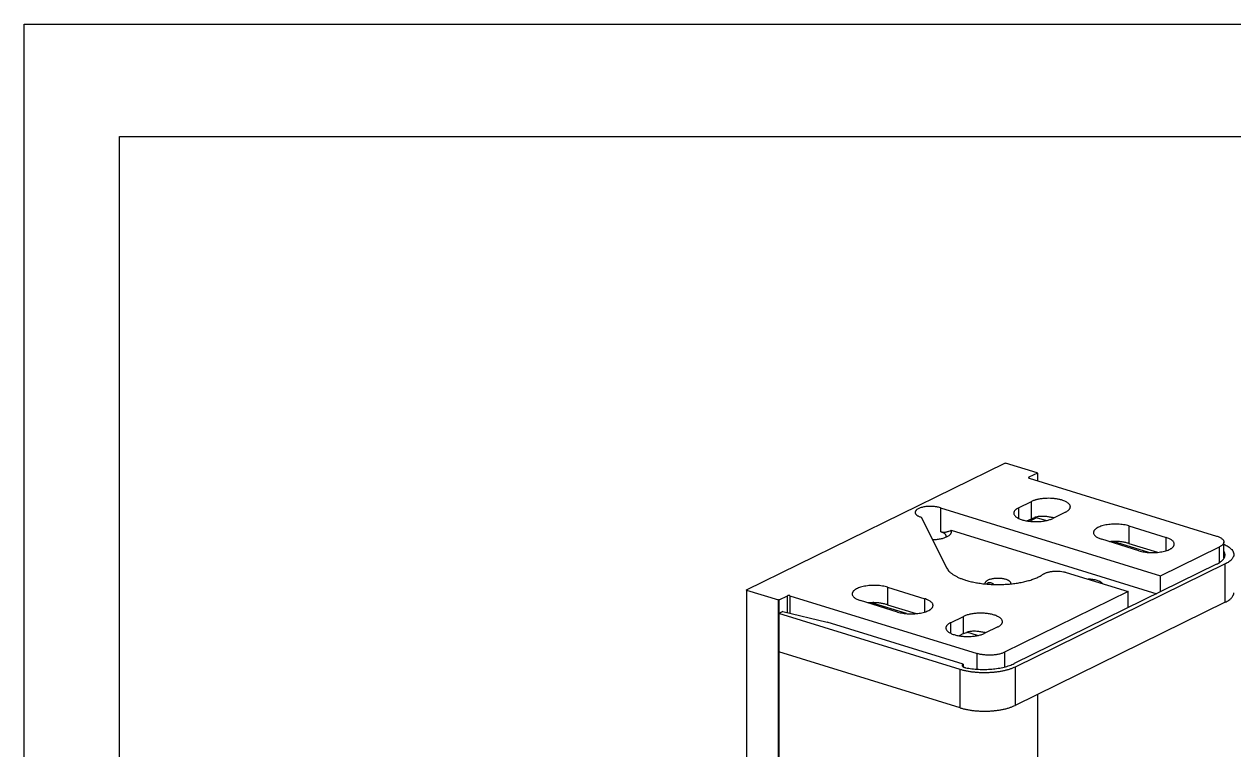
# Model space of a CAD drawing. Header units: inches. Extents: x 0 to 22, y 0 to 17.
# Drawn here: x 0 to 5.81, y 13.51 to 17 of the extents above; entities that cross this region are included whole.
import ezdxf

# ---------------------------------------------------------------- set-up
doc = ezdxf.new("R2010")
doc.units = ezdxf.units.IN
doc.header["$LTSCALE"] = 1.21
doc.header["$MEASUREMENT"] = 0
doc.layers.get('0').update_dxf_attribs({"linetype": 'CONTINUOUS'})

msp = doc.modelspace()

# ---------------------------------------------------------------- linework, layer by layer
at = {"color": 7}
for p, q in [((0, 0), (0, 17)), ((0, 17), (22, 17)), ((0.4584, 0.4285), (0.4584, 16.46)), ((0.4584, 16.46), (21.046, 16.46)), ((3.469, 14.283), (4.7097, 14.8919)), ((4.7097, 14.8919), (4.7125, 14.892)), ((4.866, 14.8446), (4.7125, 14.892)), ((4.8252, 14.8202), (4.8273, 14.8193)), ((4.8664, 14.8435), (4.826, 14.8237)), ((4.8273, 14.8193), (5.7265, 14.5414)), ((4.866, 14.8446), (4.8664, 14.8435)), ((4.8664, 14.8435), (4.8664, 14.8072)), ((4.7759, 14.6769), (4.8374, 14.7071)), ((4.4008, 14.6777), (5.4583, 14.3509)), ((5.0019, 14.6563), (4.9404, 14.6261)), ((4.3075, 14.6319), (4.4316, 14.3871)), ((4.8165, 14.614), (4.8374, 14.6243)), ((4.8629, 14.6289), (4.8295, 14.6126)), ((4.8374, 14.6243), (4.8444, 14.6273)), ((4.8444, 14.6273), (4.8521, 14.6301)), ((4.849, 14.629), (4.849, 14.6221)), ((4.9062, 14.6156), (4.8557, 14.6312)), ((5.3061, 14.5899), (5.4843, 14.5348)), ((4.4526, 14.5695), (5.4394, 14.2646)), ((5.3538, 14.4708), (5.1756, 14.5259)), ((5.4009, 14.4627), (5.2303, 14.5154)), ((5.3061, 14.5056), (5.4429, 14.4633)), ((5.4583, 14.3509), (5.7417, 14.49)), ((5.7621, 14.4346), (5.7621, 14.5127)), ((5.7269, 14.4057), (4.7547, 13.9286)), ((5.7691, 14.4076), (4.7596, 13.9122)), ((5.0047, 14.3668), (5.3029, 14.2746)), ((5.4583, 14.2739), (5.4583, 14.3509)), ((4.1471, 14.2956), (4.3254, 14.2405)), ((4.6143, 14.3138), (4.6145, 14.3119)), ((3.469, 14.283), (3.469, 12.2095)), ((3.4693, 14.282), (3.469, 14.283)), ((3.4693, 14.282), (3.4693, 12.2096)), ((3.4693, 14.282), (3.6228, 14.2345)), ((3.6256, 14.2346), (3.6228, 14.2345)), ((3.6228, 12.1621), (3.6228, 14.2345)), ((3.6256, 14.2346), (3.666, 14.2545)), ((3.6256, 14.1695), (3.6256, 14.2346)), ((3.6773, 14.255), (4.5765, 13.9771)), ((5.3029, 14.2746), (4.7086, 13.983)), ((5.3029, 14.1976), (5.3029, 14.2746)), ((3.643, 14.1787), (3.6244, 14.1695)), ((3.643, 14.1787), (3.8575, 14.1273)), ((4.1948, 14.1764), (4.0166, 14.2315)), ((4.2382, 14.1687), (4.0692, 14.221)), ((4.1471, 14.2111), (4.2836, 14.169)), ((5.7691, 14.2234), (4.7596, 13.728)), ((3.6244, 14.1695), (3.6244, 13.9853)), ((4.4954, 13.9004), (3.6244, 14.1695)), ((4.5092, 13.9259), (3.8575, 14.1273)), ((4.4496, 14.1253), (4.5112, 14.1555)), ((4.5112, 14.0726), (4.4903, 14.0623)), ((4.5785, 14.0636), (4.5281, 14.0791)), ((4.6757, 14.1047), (4.6141, 14.0745)), ((4.4954, 13.7162), (3.6244, 13.9853)), ((3.6256, 12.1622), (3.6256, 13.9853)), ((4.5092, 13.9259), (4.5092, 13.9136)), ((4.8664, 13.7804), (4.8664, 13.2858))]:
    msp.add_line(p, q, dxfattribs=at)
at = {"color": 8}
for p, q in [((4.826, 14.8237), (4.826, 14.8199)), ((4.8374, 14.6243), (4.8374, 14.7071)), ((4.4008, 14.6777), (4.4008, 14.5625)), ((4.7759, 14.6769), (4.7759, 14.6263)), ((5.3061, 14.5899), (5.3061, 14.5056)), ((5.4843, 14.471), (5.4843, 14.5348)), ((5.7417, 14.4147), (5.7417, 14.49)), ((5.7691, 14.2234), (5.7691, 14.4076)), ((4.1471, 14.2956), (4.1471, 14.2111)), ((3.666, 14.1732), (3.666, 14.2545)), ((3.6773, 14.255), (3.6773, 14.1705)), ((4.3254, 14.1767), (4.3254, 14.2405)), ((4.4496, 14.1253), (4.4496, 14.0747)), ((4.5112, 14.0726), (4.5112, 14.1555)), ((4.5765, 13.9023), (4.5765, 13.9771)), ((4.7086, 13.983), (4.7086, 13.9128)), ((4.4954, 13.7162), (4.4954, 13.9004)), ((4.7596, 13.9122), (4.7596, 13.728))]:
    msp.add_line(p, q, dxfattribs=at)
at = {"color": 7}
for centre, radius, start, end in [((4.8986, 14.571), 0.1494, 106.08319, 108.37364), ((4.8994, 14.4857), 0.152, 104.84813, 108.13337), ((4.8568, 14.2476), 0.3912, 77.52809, 78.20352), ((4.8502, 14.2178), 0.4216, 76.96054, 77.52515), ((4.4174, 14.5397), 0.0118, 346.9311, 357.25391), ((4.4177, 14.5397), 0.0114, 357.32687, 359.98807), ((5.2406, 14.2538), 0.2621, 90.55281, 96.11583), ((4.6366, 14.298), 0.0193, 130.57538, 135.89281), ((4.7296, 14.3138), 0.00968, 348.42459, 359.90516), ((4.0816, 13.9603), 0.2612, 91.0468, 96.07978), ((4.5276, 13.6887), 0.3984, 77.34311, 78.08215), ((4.5208, 13.6584), 0.4295, 76.86501, 77.34202)]:
    msp.add_arc(centre, radius, start, end, dxfattribs=at)
for points, knots in [([(4.826, 14.8237), (4.8257, 14.8235), (4.8252, 14.8233), (4.8247, 14.8228), (4.8243, 14.8223), (4.8242, 14.8219), (4.8242, 14.8217)], [0, 0, 0, 0, 0.314988, 0.581816, 0.80462, 1, 1, 1, 1]), ([(4.8242, 14.8217), (4.8242, 14.8216), (4.8243, 14.8213), (4.8245, 14.8209), (4.8248, 14.8206), (4.8251, 14.8203), (4.8252, 14.8202)], [0, 0, 0, 0, 0.211997, 0.441507, 0.70157, 1, 1, 1, 1]), ([(4.8515, 14.7128), (4.849, 14.712), (4.8443, 14.7103), (4.8396, 14.7082), (4.8374, 14.7071)], [0, 0, 0, 0, 0.518681, 1, 1, 1, 1]), ([(4.985, 14.7138), (4.9827, 14.7145), (4.9779, 14.7158), (4.968, 14.7182), (4.9548, 14.7205), (4.9384, 14.7221), (4.9214, 14.7228), (4.9044, 14.7224), (4.8878, 14.7209), (4.8721, 14.7184), (4.862, 14.716), (4.8572, 14.7146)], [0, 0, 0, 0, 0.05569, 0.113955, 0.236745, 0.365571, 0.497683, 0.630121, 0.75987, 0.884025, 1, 1, 1, 1]), ([(5.0247, 14.6817), (5.0247, 14.6825), (5.0246, 14.684), (5.0239, 14.6872), (5.0221, 14.6911), (5.0187, 14.6956), (5.0141, 14.6998), (5.0084, 14.7038), (5.0015, 14.7075), (4.9936, 14.7109), (4.9879, 14.7128), (4.985, 14.7138)], [0, 0, 0, 0, 0.042654, 0.08605, 0.177616, 0.279386, 0.394245, 0.523693, 0.668231, 0.827449, 1, 1, 1, 1]), ([(4.4008, 14.6777), (4.3979, 14.6785), (4.3919, 14.6801), (4.3826, 14.6819), (4.3726, 14.6832), (4.3624, 14.6839), (4.3519, 14.6841), (4.3415, 14.6837), (4.3314, 14.6827), (4.3217, 14.6812), (4.3126, 14.6792), (4.3043, 14.6767), (4.297, 14.6739), (4.2908, 14.6706), (4.2865, 14.6675), (4.2837, 14.6649), (4.2821, 14.6629), (4.2808, 14.6609), (4.2798, 14.6589), (4.2793, 14.6569), (4.2792, 14.6555), (4.2792, 14.6548)], [0, 0, 0, 0, 0.067323, 0.1394, 0.214957, 0.29278, 0.371645, 0.450242, 0.527253, 0.601433, 0.671604, 0.736742, 0.795971, 0.848714, 0.894717, 0.915292, 0.934365, 0.952096, 0.968725, 0.984569, 1, 1, 1, 1]), ([(4.2792, 14.6548), (4.2792, 14.6542), (4.2792, 14.6531), (4.2797, 14.6509), (4.281, 14.6481), (4.2834, 14.6449), (4.2867, 14.6419), (4.2908, 14.639), (4.2957, 14.6364), (4.3014, 14.634), (4.3054, 14.6326), (4.3075, 14.6319)], [0, 0, 0, 0, 0.042652, 0.086053, 0.177612, 0.279356, 0.39422, 0.523686, 0.668294, 0.827519, 1, 1, 1, 1]), ([(4.7759, 14.6769), (4.7742, 14.6761), (4.7708, 14.6743), (4.7663, 14.6714), (4.7623, 14.6683), (4.759, 14.6652), (4.7564, 14.6619), (4.7546, 14.6585), (4.7534, 14.655), (4.7532, 14.6527), (4.7532, 14.6515)], [0, 0, 0, 0, 0.163727, 0.315239, 0.45438, 0.581398, 0.697356, 0.804008, 0.903819, 1, 1, 1, 1]), ([(4.7532, 14.6515), (4.7532, 14.6508), (4.7533, 14.6492), (4.754, 14.6461), (4.7557, 14.6421), (4.7591, 14.6377), (4.7637, 14.6335), (4.7695, 14.6295), (4.7764, 14.6258), (4.7843, 14.6224), (4.7899, 14.6204), (4.7929, 14.6195)], [0, 0, 0, 0, 0.042654, 0.08605, 0.177616, 0.279386, 0.394245, 0.523693, 0.668231, 0.827449, 1, 1, 1, 1]), ([(5.0019, 14.6563), (5.0037, 14.6572), (5.007, 14.6589), (5.0116, 14.6619), (5.0156, 14.6649), (5.0188, 14.6681), (5.0214, 14.6714), (5.0233, 14.6748), (5.0244, 14.6782), (5.0247, 14.6806), (5.0247, 14.6817)], [0, 0, 0, 0, 0.163727, 0.315239, 0.45438, 0.581398, 0.697356, 0.804008, 0.903819, 1, 1, 1, 1]), ([(4.7929, 14.6195), (4.7957, 14.6186), (4.8014, 14.6171), (4.8135, 14.6143), (4.8296, 14.6119), (4.8497, 14.6105), (4.87, 14.6106), (4.89, 14.6123), (4.9059, 14.6149), (4.9178, 14.6178), (4.926, 14.6202), (4.9335, 14.6229), (4.9382, 14.625), (4.9404, 14.6261)], [0, 0, 0, 0, 0.057747, 0.118596, 0.247423, 0.382375, 0.519212, 0.65345, 0.780759, 0.840624, 0.897385, 0.950636, 1, 1, 1, 1]), ([(4.8729, 14.635), (4.8718, 14.6349), (4.8676, 14.6343), (4.8635, 14.6334), (4.8604, 14.6326)], [0, 0, 0, 0, 0.255371, 1, 1, 1, 1]), ([(4.9368, 14.6305), (4.9314, 14.6316), (4.9206, 14.6336), (4.907, 14.6353), (4.8962, 14.636), (4.8857, 14.6362), (4.8779, 14.6357), (4.8729, 14.635)], [0, 0, 0, 0, 0.257402, 0.512769, 0.638242, 0.761553, 1, 1, 1, 1]), ([(5.3061, 14.5899), (5.3021, 14.5911), (5.2937, 14.5934), (5.2806, 14.5959), (5.2667, 14.5976), (5.2523, 14.5987), (5.2377, 14.5989), (5.2232, 14.5983), (5.209, 14.597), (5.1954, 14.5949), (5.1827, 14.5921), (5.1711, 14.5886), (5.1609, 14.5846), (5.1534, 14.5807), (5.1483, 14.5772), (5.145, 14.5747), (5.1422, 14.572), (5.1399, 14.5693), (5.1381, 14.5665), (5.1368, 14.5637), (5.136, 14.5608), (5.1358, 14.5588), (5.1358, 14.5579)], [0, 0, 0, 0, 0.067338, 0.139401, 0.214941, 0.292765, 0.371638, 0.450231, 0.527241, 0.601415, 0.671589, 0.736715, 0.795949, 0.84868, 0.872538, 0.894727, 0.915297, 0.934364, 0.952097, 0.968729, 0.98457, 1, 1, 1, 1]), ([(4.3622, 14.5239), (4.3689, 14.5241), (4.382, 14.525), (4.398, 14.5275), (4.4099, 14.5303), (4.4181, 14.5326), (4.4256, 14.5353), (4.4303, 14.5374), (4.4325, 14.5385)], [0, 0, 0, 0, 0.278994, 0.544242, 0.668955, 0.787085, 0.897719, 1, 1, 1, 1]), ([(4.4008, 14.5625), (4.4031, 14.5618), (4.4077, 14.5607), (4.4146, 14.56), (4.4214, 14.5602), (4.428, 14.5611), (4.4344, 14.5626), (4.4427, 14.5652), (4.4487, 14.5677), (4.4526, 14.5695)], [0, 0, 0, 0, 0.134588, 0.264431, 0.390667, 0.514466, 0.636768, 0.758223, 1, 1, 1, 1]), ([(4.4287, 14.543), (4.4284, 14.544), (4.4275, 14.546), (4.4255, 14.5487), (4.4229, 14.5514), (4.4196, 14.554), (4.4157, 14.5564), (4.4112, 14.5587), (4.4062, 14.5607), (4.4026, 14.562), (4.4008, 14.5625)], [0, 0, 0, 0, 0.087232, 0.182657, 0.288559, 0.406316, 0.536541, 0.679358, 0.834196, 1, 1, 1, 1]), ([(4.4291, 14.5397), (4.4291, 14.5402), (4.4291, 14.5413), (4.4288, 14.5424), (4.4287, 14.543)], [0, 0, 0, 0, 0.495531, 1, 1, 1, 1]), ([(4.4325, 14.5385), (4.4348, 14.5396), (4.439, 14.5419), (4.443, 14.5447), (4.4448, 14.5462)], [0, 0, 0, 0, 0.528386, 1, 1, 1, 1]), ([(4.4448, 14.5462), (4.4458, 14.5471), (4.4477, 14.5488), (4.4502, 14.5517), (4.4521, 14.5546), (4.4534, 14.5576), (4.4541, 14.5606), (4.4542, 14.5636), (4.4537, 14.5667), (4.453, 14.5686), (4.4526, 14.5695)], [0, 0, 0, 0, 0.152135, 0.292075, 0.421264, 0.541814, 0.656526, 0.768772, 0.882138, 1, 1, 1, 1]), ([(5.1358, 14.5579), (5.1358, 14.5571), (5.136, 14.5556), (5.1366, 14.5524), (5.1384, 14.5485), (5.1418, 14.544), (5.1464, 14.5398), (5.1522, 14.5358), (5.1591, 14.5321), (5.1669, 14.5287), (5.1726, 14.5268), (5.1756, 14.5259)], [0, 0, 0, 0, 0.042651, 0.086045, 0.177612, 0.279381, 0.394244, 0.523697, 0.668239, 0.827455, 1, 1, 1, 1]), ([(5.524, 14.5028), (5.524, 14.5036), (5.5239, 14.5051), (5.5232, 14.5083), (5.5215, 14.5122), (5.5181, 14.5166), (5.5135, 14.5209), (5.5077, 14.5249), (5.5008, 14.5286), (5.4929, 14.532), (5.4873, 14.5339), (5.4843, 14.5348)], [0, 0, 0, 0, 0.042651, 0.086045, 0.177612, 0.279381, 0.394244, 0.523697, 0.668239, 0.827455, 1, 1, 1, 1]), ([(5.7265, 14.5414), (5.7292, 14.5406), (5.7342, 14.5388), (5.7413, 14.5358), (5.7475, 14.5325), (5.7526, 14.5289), (5.7568, 14.5251), (5.7598, 14.5211), (5.7614, 14.5176), (5.762, 14.5148), (5.7621, 14.5134), (5.7621, 14.5127)], [0, 0, 0, 0, 0.172551, 0.331769, 0.476307, 0.605755, 0.720614, 0.822384, 0.91395, 0.957346, 1, 1, 1, 1]), ([(5.3061, 14.5056), (5.3011, 14.5072), (5.2905, 14.51), (5.2739, 14.5133), (5.2563, 14.5154), (5.2442, 14.5159), (5.2381, 14.5159)], [0, 0, 0, 0, 0.228729, 0.476227, 0.735614, 1, 1, 1, 1]), ([(5.3538, 14.4708), (5.3578, 14.4695), (5.3661, 14.4673), (5.3793, 14.4648), (5.3931, 14.463), (5.4075, 14.462), (5.4221, 14.4618), (5.4367, 14.4624), (5.4509, 14.4637), (5.4645, 14.4658), (5.4772, 14.4686), (5.4888, 14.4721), (5.499, 14.4761), (5.5065, 14.48), (5.5116, 14.4834), (5.5149, 14.486), (5.5177, 14.4887), (5.52, 14.4914), (5.5218, 14.4942), (5.5231, 14.497), (5.5239, 14.4999), (5.524, 14.5019), (5.524, 14.5028)], [0, 0, 0, 0, 0.067338, 0.139401, 0.214941, 0.292765, 0.371638, 0.450231, 0.527241, 0.601415, 0.671589, 0.736715, 0.795949, 0.84868, 0.872538, 0.894727, 0.915297, 0.934364, 0.952097, 0.968729, 0.98457, 1, 1, 1, 1]), ([(5.7621, 14.5127), (5.7621, 14.5117), (5.7619, 14.5096), (5.7608, 14.5065), (5.7591, 14.5035), (5.7568, 14.5005), (5.7539, 14.4977), (5.7504, 14.4949), (5.7463, 14.4923), (5.7433, 14.4907), (5.7417, 14.49)], [0, 0, 0, 0, 0.096181, 0.195992, 0.302644, 0.418602, 0.54562, 0.684761, 0.836273, 1, 1, 1, 1]), ([(5.7624, 14.5017), (5.766, 14.5001), (5.7729, 14.4968), (5.7824, 14.4913), (5.7894, 14.4864), (5.7943, 14.4823), (5.7985, 14.4783), (5.8029, 14.4731), (5.8063, 14.4676), (5.8081, 14.4631), (5.8091, 14.4598), (5.8097, 14.4565), (5.8098, 14.4542), (5.8098, 14.4531)], [0, 0, 0, 0, 0.166646, 0.320166, 0.460483, 0.525807, 0.588005, 0.703508, 0.80873, 0.858333, 0.906425, 0.953477, 1, 1, 1, 1]), ([(5.7677, 14.4512), (5.7677, 14.4526), (5.7675, 14.4554), (5.7666, 14.4595), (5.7651, 14.4636), (5.7637, 14.4662), (5.7629, 14.4675)], [0, 0, 0, 0, 0.239967, 0.484089, 0.736292, 1, 1, 1, 1]), ([(5.7269, 14.4057), (5.7301, 14.4073), (5.736, 14.4104), (5.7442, 14.4156), (5.7513, 14.4211), (5.7572, 14.4268), (5.7618, 14.4327), (5.7646, 14.4379), (5.7662, 14.442), (5.767, 14.4451), (5.7675, 14.4481), (5.7677, 14.4502), (5.7677, 14.4512)], [0, 0, 0, 0, 0.163836, 0.315323, 0.454297, 0.581207, 0.697129, 0.803771, 0.854409, 0.903709, 0.952088, 1, 1, 1, 1]), ([(5.8098, 14.4531), (5.8098, 14.4521), (5.8097, 14.45), (5.8092, 14.4469), (5.8084, 14.4439), (5.8068, 14.4397), (5.8039, 14.4346), (5.7993, 14.4287), (5.7934, 14.423), (5.7864, 14.4175), (5.7782, 14.4123), (5.7722, 14.4091), (5.7691, 14.4076)], [0, 0, 0, 0, 0.047912, 0.096292, 0.145592, 0.19623, 0.302873, 0.418796, 0.545706, 0.684679, 0.836165, 1, 1, 1, 1]), ([(4.4316, 14.3871), (4.433, 14.3842), (4.4367, 14.3783), (4.4426, 14.3717), (4.4481, 14.3666), (4.4545, 14.3613), (4.4636, 14.3549), (4.4759, 14.3478), (4.4898, 14.3412), (4.5051, 14.335), (4.5158, 14.3314), (4.5214, 14.3297)], [0, 0, 0, 0, 0.090067, 0.188844, 0.24192, 0.297575, 0.41684, 0.546955, 0.687838, 0.83912, 1, 1, 1, 1]), ([(4.5214, 14.3297), (4.5287, 14.3274), (4.5438, 14.3233), (4.5674, 14.3182), (4.5922, 14.3141), (4.618, 14.3111), (4.6445, 14.3092), (4.6714, 14.3084), (4.6984, 14.3087), (4.725, 14.3102), (4.7512, 14.3128), (4.7764, 14.3164), (4.8005, 14.3211), (4.8232, 14.3268), (4.8442, 14.3333), (4.8632, 14.3408), (4.8776, 14.3477), (4.8879, 14.3537), (4.8927, 14.3568), (4.8949, 14.3583)], [0, 0, 0, 0, 0.059565, 0.122522, 0.188238, 0.256116, 0.325518, 0.395754, 0.46613, 0.535948, 0.604522, 0.671184, 0.735304, 0.796298, 0.853639, 0.906902, 0.955765, 0.978474, 1, 1, 1, 1]), ([(4.8949, 14.3583), (4.8963, 14.3593), (4.8993, 14.3611), (4.9042, 14.3635), (4.9098, 14.3657), (4.916, 14.3676), (4.9227, 14.3693), (4.9297, 14.3707), (4.9372, 14.3717), (4.9448, 14.3725), (4.9527, 14.3729), (4.9632, 14.373), (4.9761, 14.3724), (4.9887, 14.3707), (4.9981, 14.3686), (5.0025, 14.3674), (5.0047, 14.3668)], [0, 0, 0, 0, 0.044179, 0.093061, 0.146366, 0.203729, 0.264711, 0.328826, 0.395495, 0.464075, 0.533904, 0.604286, 0.743869, 0.877511, 0.940493, 1, 1, 1, 1]), ([(4.1471, 14.2956), (4.1432, 14.2968), (4.1348, 14.299), (4.1217, 14.3015), (4.1078, 14.3033), (4.0934, 14.3043), (4.0788, 14.3045), (4.0642, 14.304), (4.05, 14.3026), (4.0364, 14.3005), (4.0237, 14.2977), (4.0121, 14.2943), (4.0019, 14.2902), (3.9944, 14.2863), (3.9893, 14.2829), (3.9861, 14.2803), (3.9833, 14.2777), (3.981, 14.275), (3.9792, 14.2722), (3.9778, 14.2693), (3.9771, 14.2664), (3.9769, 14.2645), (3.9769, 14.2635)], [0, 0, 0, 0, 0.067338, 0.139401, 0.214941, 0.292765, 0.371638, 0.450231, 0.527241, 0.601415, 0.671589, 0.736715, 0.795949, 0.84868, 0.872538, 0.894727, 0.915297, 0.934364, 0.952097, 0.968729, 0.98457, 1, 1, 1, 1]), ([(4.7157, 14.3329), (4.7133, 14.3336), (4.7083, 14.3349), (4.7005, 14.3364), (4.6922, 14.3375), (4.6837, 14.3381), (4.675, 14.3382), (4.6663, 14.3379), (4.6579, 14.3371), (4.6498, 14.3359), (4.6422, 14.3342), (4.6353, 14.3321), (4.6292, 14.3297), (4.624, 14.327), (4.6204, 14.3244), (4.6181, 14.3222), (4.6164, 14.3202), (4.6151, 14.3179), (4.6144, 14.3156), (4.6143, 14.3144), (4.6143, 14.3138)], [0, 0, 0, 0, 0.067329, 0.139412, 0.214976, 0.292807, 0.371678, 0.450283, 0.527301, 0.601488, 0.671664, 0.736809, 0.796043, 0.848791, 0.894798, 0.915375, 0.934449, 0.968723, 0.984568, 1, 1, 1, 1]), ([(4.645, 14.3158), (4.6431, 14.3163), (4.6393, 14.3172), (4.6345, 14.3171), (4.631, 14.3164), (4.6285, 14.3155), (4.6261, 14.3142), (4.6247, 14.3132), (4.624, 14.3126)], [0, 0, 0, 0, 0.268014, 0.520669, 0.642427, 0.762096, 0.880846, 1, 1, 1, 1]), ([(4.6577, 14.3091), (4.6557, 14.3106), (4.6517, 14.3132), (4.6472, 14.3151), (4.645, 14.3158)], [0, 0, 0, 0, 0.511623, 1, 1, 1, 1]), ([(4.7393, 14.3138), (4.7393, 14.3143), (4.7393, 14.3152), (4.7389, 14.3171), (4.7378, 14.3194), (4.7358, 14.3221), (4.733, 14.3246), (4.7296, 14.327), (4.7255, 14.3292), (4.7208, 14.3312), (4.7174, 14.3323), (4.7157, 14.3329)], [0, 0, 0, 0, 0.042652, 0.086053, 0.177612, 0.279356, 0.39422, 0.523686, 0.668294, 0.827519, 1, 1, 1, 1]), ([(5.1786, 14.3133), (5.178, 14.314), (5.1768, 14.3156), (5.1745, 14.3177), (5.1718, 14.3197), (5.1688, 14.3216), (5.1653, 14.3235), (5.1601, 14.3259), (5.1527, 14.3285), (5.1431, 14.331), (5.1325, 14.3329), (5.1213, 14.3341), (5.1136, 14.3345), (5.1098, 14.3345)], [0, 0, 0, 0, 0.038249, 0.079877, 0.125155, 0.174207, 0.227029, 0.28355, 0.407074, 0.543046, 0.689123, 0.842464, 1, 1, 1, 1]), ([(3.6773, 14.255), (3.6768, 14.2551), (3.6759, 14.2553), (3.6745, 14.2555), (3.673, 14.2556), (3.6714, 14.2556), (3.6699, 14.2555), (3.6685, 14.2553), (3.6672, 14.2549), (3.6664, 14.2546), (3.666, 14.2545)], [0, 0, 0, 0, 0.118408, 0.247421, 0.382485, 0.519245, 0.653408, 0.780827, 0.897561, 1, 1, 1, 1]), ([(3.9769, 14.2635), (3.9769, 14.2628), (3.977, 14.2612), (3.9777, 14.2581), (3.9795, 14.2542), (3.9828, 14.2497), (3.9874, 14.2455), (3.9932, 14.2415), (4.0001, 14.2378), (4.008, 14.2344), (4.0136, 14.2324), (4.0166, 14.2315)], [0, 0, 0, 0, 0.042651, 0.086045, 0.177612, 0.279381, 0.394244, 0.523697, 0.668239, 0.827455, 1, 1, 1, 1]), ([(4.3651, 14.2085), (4.3651, 14.2092), (4.365, 14.2108), (4.3643, 14.2139), (4.3625, 14.2179), (4.3591, 14.2223), (4.3545, 14.2265), (4.3487, 14.2305), (4.3419, 14.2342), (4.334, 14.2376), (4.3283, 14.2396), (4.3254, 14.2405)], [0, 0, 0, 0, 0.042651, 0.086045, 0.177612, 0.279381, 0.394244, 0.523697, 0.668239, 0.827455, 1, 1, 1, 1]), ([(5.7691, 14.2234), (5.7722, 14.2249), (5.7782, 14.2281), (5.7864, 14.2333), (5.7934, 14.2388), (5.7993, 14.2445), (5.8039, 14.2504), (5.8068, 14.2555), (5.8084, 14.2597), (5.8092, 14.2627), (5.8097, 14.2658), (5.8098, 14.2679), (5.8098, 14.2689)], [0, 0, 0, 0, 0.163835, 0.315321, 0.454294, 0.581204, 0.697127, 0.80377, 0.854408, 0.903708, 0.952088, 1, 1, 1, 1]), ([(4.1471, 14.2111), (4.142, 14.2127), (4.1339, 14.2149), (4.1228, 14.2172), (4.1109, 14.2193), (4.0956, 14.2212), (4.0831, 14.2216), (4.0769, 14.2215)], [0, 0, 0, 0, 0.228634, 0.350632, 0.476431, 0.735975, 1, 1, 1, 1]), ([(4.1948, 14.1764), (4.1988, 14.1752), (4.2072, 14.173), (4.2203, 14.1705), (4.2342, 14.1687), (4.2486, 14.1677), (4.2632, 14.1675), (4.2777, 14.168), (4.2919, 14.1694), (4.3055, 14.1715), (4.3182, 14.1743), (4.3298, 14.1777), (4.3401, 14.1818), (4.3476, 14.1857), (4.3527, 14.1891), (4.3559, 14.1917), (4.3587, 14.1943), (4.361, 14.1971), (4.3628, 14.1998), (4.3641, 14.2027), (4.3649, 14.2056), (4.3651, 14.2075), (4.3651, 14.2085)], [0, 0, 0, 0, 0.067338, 0.139401, 0.214941, 0.292765, 0.371638, 0.450231, 0.527241, 0.601415, 0.671589, 0.736715, 0.795949, 0.84868, 0.872538, 0.894727, 0.915297, 0.934364, 0.952097, 0.968729, 0.98457, 1, 1, 1, 1]), ([(4.4496, 14.1253), (4.4479, 14.1244), (4.4445, 14.1227), (4.44, 14.1197), (4.436, 14.1167), (4.4327, 14.1135), (4.4302, 14.1102), (4.4283, 14.1068), (4.4271, 14.1034), (4.4269, 14.101), (4.4269, 14.0999)], [0, 0, 0, 0, 0.163727, 0.315239, 0.45438, 0.581398, 0.697356, 0.804008, 0.903819, 1, 1, 1, 1]), ([(4.6587, 14.1621), (4.6559, 14.163), (4.6502, 14.1645), (4.6381, 14.1673), (4.622, 14.1697), (4.6019, 14.1711), (4.5815, 14.171), (4.5616, 14.1693), (4.5457, 14.1667), (4.5338, 14.1638), (4.5256, 14.1614), (4.5181, 14.1587), (4.5134, 14.1566), (4.5112, 14.1555)], [0, 0, 0, 0, 0.057747, 0.118596, 0.247423, 0.382375, 0.519212, 0.65345, 0.780759, 0.840624, 0.897385, 0.950636, 1, 1, 1, 1]), ([(4.6984, 14.1301), (4.6984, 14.1308), (4.6983, 14.1324), (4.6976, 14.1355), (4.6958, 14.1395), (4.6925, 14.1439), (4.6879, 14.1481), (4.6821, 14.1521), (4.6752, 14.1558), (4.6673, 14.1592), (4.6617, 14.1612), (4.6587, 14.1621)], [0, 0, 0, 0, 0.042654, 0.08605, 0.177616, 0.279386, 0.394245, 0.523693, 0.668231, 0.827449, 1, 1, 1, 1]), ([(4.6757, 14.1047), (4.6774, 14.1055), (4.6807, 14.1073), (4.6853, 14.1102), (4.6893, 14.1133), (4.6925, 14.1164), (4.6951, 14.1197), (4.697, 14.1231), (4.6982, 14.1266), (4.6984, 14.1289), (4.6984, 14.1301)], [0, 0, 0, 0, 0.163727, 0.315239, 0.45438, 0.581398, 0.697356, 0.804008, 0.903819, 1, 1, 1, 1]), ([(4.4269, 14.0999), (4.4269, 14.0991), (4.427, 14.0976), (4.4277, 14.0944), (4.4295, 14.0905), (4.4328, 14.086), (4.4374, 14.0818), (4.4432, 14.0778), (4.4501, 14.0741), (4.458, 14.0707), (4.4636, 14.0688), (4.4666, 14.0678)], [0, 0, 0, 0, 0.042654, 0.08605, 0.177616, 0.279386, 0.394245, 0.523693, 0.668231, 0.827449, 1, 1, 1, 1]), ([(4.4666, 14.0678), (4.4694, 14.067), (4.4751, 14.0654), (4.4872, 14.0627), (4.5033, 14.0603), (4.5234, 14.0589), (4.5438, 14.059), (4.5637, 14.0606), (4.5796, 14.0633), (4.5915, 14.0661), (4.5997, 14.0686), (4.6072, 14.0713), (4.6119, 14.0734), (4.6141, 14.0745)], [0, 0, 0, 0, 0.057747, 0.118596, 0.247423, 0.382375, 0.519212, 0.65345, 0.780759, 0.840624, 0.897385, 0.950636, 1, 1, 1, 1]), ([(4.5112, 14.0726), (4.5145, 14.0742), (4.5216, 14.0772), (4.5289, 14.0795), (4.5328, 14.0806)], [0, 0, 0, 0, 0.474838, 1, 1, 1, 1]), ([(4.6099, 14.0785), (4.6032, 14.0799), (4.5899, 14.0823), (4.5701, 14.0844), (4.5539, 14.0842), (4.5416, 14.0826), (4.5357, 14.0814), (4.5328, 14.0806)], [0, 0, 0, 0, 0.262631, 0.520968, 0.768404, 0.886509, 1, 1, 1, 1]), ([(4.7086, 13.983), (4.7066, 13.982), (4.7024, 13.9802), (4.6957, 13.9777), (4.6883, 13.9755), (4.6777, 13.973), (4.6634, 13.9706), (4.6456, 13.9691), (4.6274, 13.969), (4.6094, 13.9703), (4.595, 13.9725), (4.5841, 13.9749), (4.579, 13.9763), (4.5765, 13.9771)], [0, 0, 0, 0, 0.049364, 0.102615, 0.159376, 0.219241, 0.34655, 0.480788, 0.617625, 0.752577, 0.881404, 0.942253, 1, 1, 1, 1]), ([(4.7596, 13.9122), (4.7556, 13.9103), (4.7472, 13.9065), (4.7337, 13.9017), (4.7191, 13.8973), (4.7034, 13.8936), (4.6869, 13.8904), (4.6697, 13.8879), (4.6519, 13.886), (4.6338, 13.8849), (4.6154, 13.8844), (4.597, 13.8846), (4.5788, 13.8856), (4.5608, 13.8872), (4.5434, 13.8895), (4.5266, 13.8924), (4.5107, 13.896), (4.5004, 13.8988), (4.4954, 13.9004)], [0, 0, 0, 0, 0.049391, 0.102627, 0.15935, 0.21919, 0.281744, 0.346536, 0.413058, 0.480779, 0.549151, 0.617618, 0.685621, 0.752603, 0.818022, 0.881388, 0.94222, 1, 1, 1, 1]), ([(4.5092, 13.9259), (4.5086, 13.9255), (4.5076, 13.9248), (4.5066, 13.9238), (4.5058, 13.9228), (4.5052, 13.9217), (4.5049, 13.9206), (4.5048, 13.92), (4.5048, 13.9197)], [0, 0, 0, 0, 0.301681, 0.437348, 0.563495, 0.791171, 0.896875, 1, 1, 1, 1]), ([(4.5048, 13.9197), (4.5048, 13.9195), (4.5049, 13.9189), (4.5052, 13.9178), (4.5058, 13.9167), (4.5066, 13.9156), (4.5077, 13.9146), (4.5094, 13.9133), (4.5119, 13.912), (4.5148, 13.9108), (4.5181, 13.9098), (4.5205, 13.9092), (4.5217, 13.909)], [0, 0, 0, 0, 0.039089, 0.079189, 0.165681, 0.213666, 0.26535, 0.380658, 0.512646, 0.660925, 0.82422, 1, 1, 1, 1]), ([(4.5217, 13.909), (4.5266, 13.908), (4.5365, 13.9062), (4.5516, 13.9041), (4.5672, 13.9025), (4.5884, 13.9011), (4.6152, 13.9006), (4.6469, 13.9022), (4.6728, 13.9053), (4.6926, 13.9088), (4.7066, 13.9118), (4.7199, 13.9154), (4.7324, 13.9193), (4.744, 13.9237), (4.7513, 13.9269), (4.7547, 13.9286)], [0, 0, 0, 0, 0.062741, 0.127397, 0.193505, 0.260648, 0.39642, 0.531382, 0.66218, 0.725029, 0.78567, 0.843771, 0.899044, 0.95121, 1, 1, 1, 1]), ([(4.4954, 13.7162), (4.5004, 13.7146), (4.5107, 13.7118), (4.5266, 13.7082), (4.5434, 13.7053), (4.5608, 13.703), (4.5788, 13.7014), (4.597, 13.7004), (4.6154, 13.7002), (4.6338, 13.7007), (4.6519, 13.7018), (4.6697, 13.7037), (4.6869, 13.7062), (4.7034, 13.7093), (4.7191, 13.7131), (4.7337, 13.7174), (4.7472, 13.7223), (4.7556, 13.726), (4.7596, 13.728)], [0, 0, 0, 0, 0.05778, 0.118612, 0.181978, 0.247397, 0.314379, 0.382382, 0.450849, 0.519221, 0.586942, 0.653464, 0.718256, 0.78081, 0.84065, 0.897373, 0.950609, 1, 1, 1, 1])]:
    msp.add_open_spline(points, degree=3, knots=knots, dxfattribs=at)

doc.saveas('drawing.dxf')
